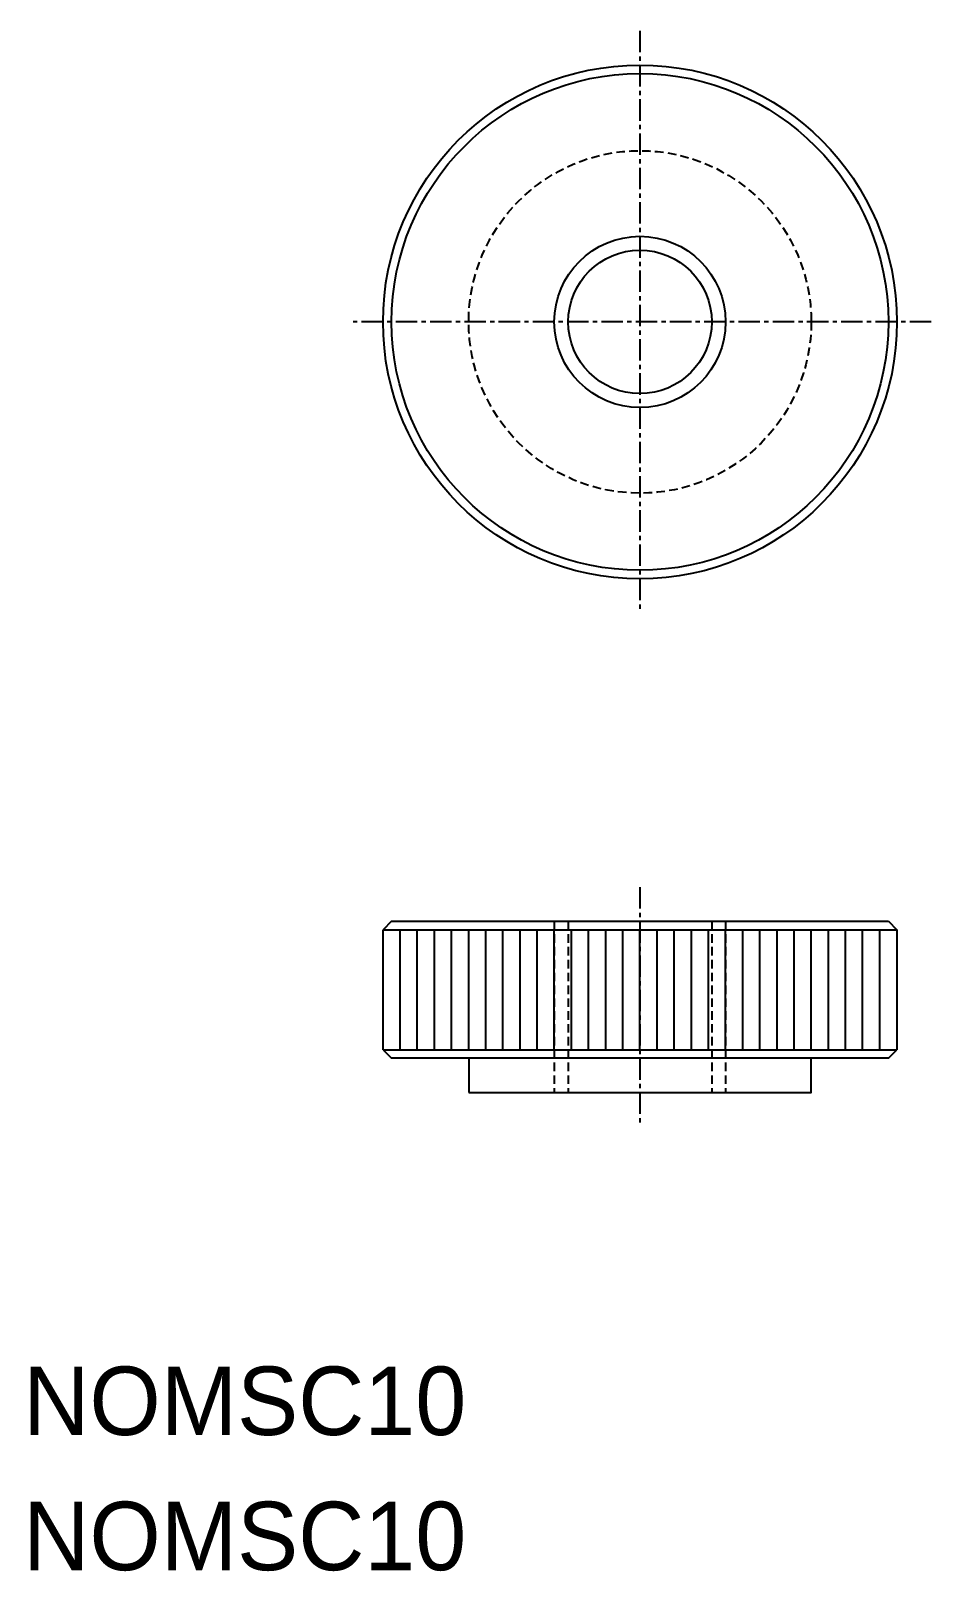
# Model space of a CAD drawing. Extents: x -12922.9 to -12870.4, y -297 to -207.1.
import ezdxf

# ---------------------------------------------------------------- set-up
doc = ezdxf.new("R2010")
doc.units = 0
doc.linetypes.add('CENTER', pattern=[2, 1.25, -0.25, 0.25, -0.25])
doc.linetypes.add('DASHED', pattern=[0.75, 0.5, -0.25])
doc.layers.get('0').update_dxf_attribs({"linetype": 'CONTINUOUS'})
doc.layers.add('CENTER', color=1, linetype='CENTER')

msp = doc.modelspace()

# ---------------------------------------------------------------- linework, layer by layer
at = {"color": 7, "linetype": 'CONTINUOUS'}
for p, q in [((-12901.874, -259.097), (-12902.374, -259.597)), ((-12902.374, -266.597), (-12902.374, -259.597)), ((-12902.374, -259.597), (-12872.374, -259.597)), ((-12901.874, -259.097), (-12872.874, -259.097)), ((-12901.374, -266.597), (-12901.374, -259.597)), ((-12900.374, -266.597), (-12900.374, -259.597)), ((-12899.374, -266.597), (-12899.374, -259.597)), ((-12898.374, -266.597), (-12898.374, -259.597)), ((-12897.374, -266.597), (-12897.374, -259.597)), ((-12896.374, -266.597), (-12896.374, -259.597)), ((-12895.374, -266.597), (-12895.374, -259.597)), ((-12894.374, -266.597), (-12894.374, -259.597)), ((-12893.374, -266.597), (-12893.374, -259.597)), ((-12892.374, -266.597), (-12892.374, -259.597)), ((-12891.374, -266.597), (-12891.374, -259.597)), ((-12890.374, -266.597), (-12890.374, -259.597)), ((-12889.374, -266.597), (-12889.374, -259.597)), ((-12888.374, -266.597), (-12888.374, -259.597)), ((-12887.374, -266.597), (-12887.374, -259.597)), ((-12886.374, -266.597), (-12886.374, -259.597)), ((-12885.374, -266.597), (-12885.374, -259.597)), ((-12884.374, -266.597), (-12884.374, -259.597)), ((-12883.374, -266.597), (-12883.374, -259.597)), ((-12882.374, -266.597), (-12882.374, -259.597)), ((-12881.374, -266.597), (-12881.374, -259.597)), ((-12880.374, -266.597), (-12880.374, -259.597)), ((-12879.374, -266.597), (-12879.374, -259.597)), ((-12878.374, -266.597), (-12878.374, -259.597)), ((-12877.374, -266.597), (-12877.374, -259.597)), ((-12876.374, -266.597), (-12876.374, -259.597)), ((-12875.374, -266.597), (-12875.374, -259.597)), ((-12874.374, -266.597), (-12874.374, -259.597)), ((-12873.374, -266.597), (-12873.374, -259.597)), ((-12872.874, -259.097), (-12872.374, -259.597)), ((-12872.374, -259.597), (-12872.374, -266.597)), ((-12902.374, -266.597), (-12901.874, -267.097)), ((-12902.374, -266.597), (-12872.374, -266.597)), ((-12872.874, -267.097), (-12901.874, -267.097)), ((-12872.874, -267.097), (-12872.374, -266.597))]:
    msp.add_line(p, q, dxfattribs=at)
at = {"color": 3, "linetype": 'DASHED'}
for p, q in [((-12892.374, -259.097), (-12892.374, -269.097)), ((-12891.562, -259.097), (-12891.562, -269.097)), ((-12883.186, -259.097), (-12883.186, -269.097)), ((-12882.374, -259.097), (-12882.374, -269.097))]:
    msp.add_line(p, q, dxfattribs=at)
at = {"color": 7, "linetype": 'CONTINUOUS'}
msp.add_lwpolyline([(-12897.374, -269.097), (-12877.374, -269.097), (-12877.374, -267.097), (-12897.374, -267.097)], close=True, dxfattribs=at)
for radius in [15, 14.5, 4.188]:
    msp.add_circle((-12887.374, -224.097), radius, dxfattribs=at)
at = {"color": 3, "linetype": 'DASHED'}
msp.add_circle((-12887.374, -224.097), 10, dxfattribs=at)
at = {"color": 3, "linetype": 'CONTINUOUS'}
msp.add_circle((-12887.374, -224.097), 5, dxfattribs=at)
at = {"layer": 'CENTER', "color": 1, "linetype": 'CENTER'}
for p, q in [((-12887.374, -207.097), (-12887.374, -241.097)), ((-12870.374, -224.097), (-12904.374, -224.097)), ((-12887.374, -257.097), (-12887.374, -271.097))]:
    msp.add_line(p, q, dxfattribs=at)

# ---------------------------------------------------------------- texts
at = {"color": 7, "linetype": 'CONTINUOUS'}
for p in [(-12923.374, -289.097), (-12923.374, -296.99)]:
    msp.add_text('NOMSC10', height=4, dxfattribs=at).set_placement(p)

doc.saveas('drawing.dxf')
